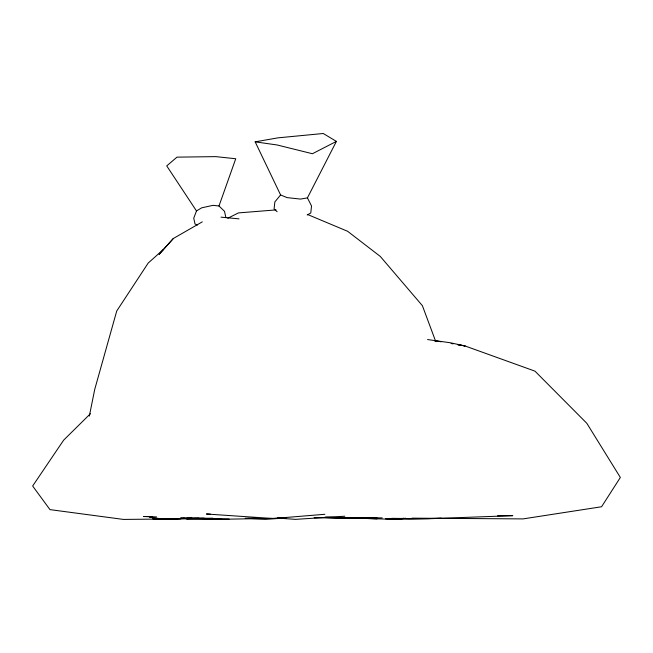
<?xml version="1.0" encoding="UTF-8"?>
<svg xmlns="http://www.w3.org/2000/svg" width="653" height="653" viewBox="0 0 653 653"><rect width="100%" height="100%" fill="white"/><g stroke="black" fill="none" stroke-linecap="round" stroke-linejoin="round"><path stroke-width="0.98" d="M89.33 416.1L94.726 389.4L116.724 311.024L148.223 263.012L163.438 249.454L173.347 238.492L202.299 221.849M225.807 217.245L224.501 211.319L218.992 205.989L235.741 158.744L215.808 156.63L176.987 157.144L166.727 165.895L196.488 210.943L193.745 218.184L195.027 224.012L197.418 225.04M307.424 197.875L336.401 141.391L323.243 133.498L277.982 137.848L255.16 141.84L280.602 194.961L287.1 197.622L300.511 199.083L307.424 197.875L311.53 205.989L310.779 212.968L307.228 214.984M280.602 194.961L274.864 201.891L274.089 208.984L277.117 211.711M163.438 249.454L159.112 254.352L173.347 238.492M90.408 413.724L63.643 440.163L32.65 486.012L49.971 509.618L123.417 519.421L220.869 518.49M196.488 210.943L201.704 207.825L212.951 205.352L218.992 205.989M336.401 141.391L312.428 153.733L277.207 144.99L255.16 141.84M227.766 218.249L238.443 212.911L276.039 209.907M382.225 517.902L324.574 517.29M405.505 518.18L398.608 519.502L325.561 517.2M398.869 519.086L403.734 518.221M324.876 514.286L273.272 518.523L206.389 514.001L210.421 514.148M283.435 518.131L265.379 519.372L248.189 518.384M344.817 516.221L295.417 519.364L277.37 518.041M441.216 518.155L408.949 519.257L385.523 518.8M180.767 518.809L156.459 519.502L152.59 518.735M186.848 518.637L204.062 518.147M198.953 518.155L163.47 519.094L149.357 517.152M212.927 518.164L186.546 518.792L183.656 518.196M186.864 518.253L191.925 518.155M285.924 518.147L208.96 519.502L186.66 518.784M325.455 517.503L314.281 517.649L324.435 517.503M245.234 518.262L256.4 518.155M497.537 515.805L512.809 515.65L428.384 518.76L391.694 518.343M356.032 517.943L314.248 517.519L355.999 517.78M152.614 516.572L143.464 516.515L156.565 516.915M411.994 518.155L522.98 518.906L601.568 506.761L620.35 477.465L586.81 423.283L534.962 371.141L464.936 345.927L450.358 342.768L427.544 339.552M368.259 518.082L377.426 518.188M320.362 517.543L377.377 518.645M321.921 517.494L376.985 518.743M340.89 517.494L352.081 517.805M365.305 518.164L377.507 518.498M388.698 518.809L397.848 519.053M180.759 517.633L229.138 519.086M220.975 217.155L239.031 218.861M434.384 340.874L436.359 341.201M435.314 340.76L441.24 341.797M451.109 343.519L453.084 343.862M307.359 214.404L347.616 231.284L380.291 256.433L422.393 305.686L435.763 341.617M464.936 345.927L458.039 344.784L464.936 345.927"/></g></svg>
